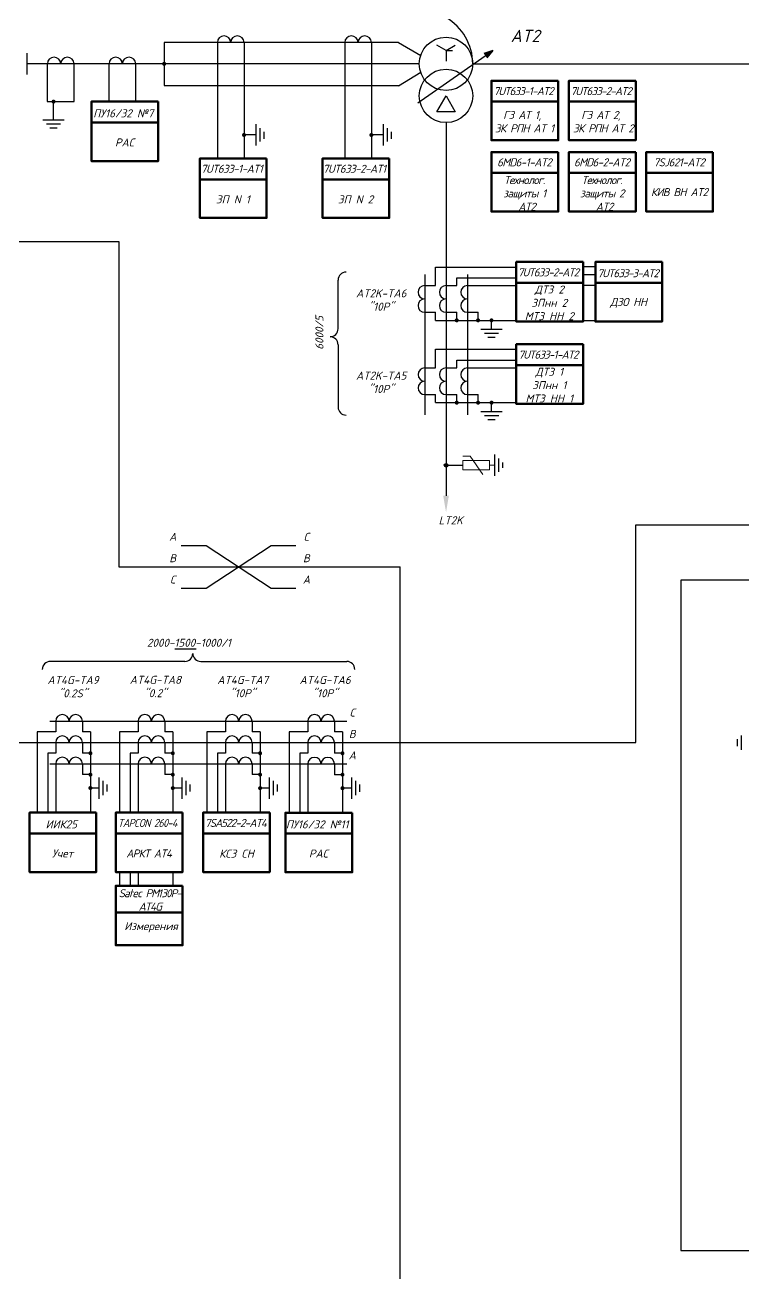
# Model space of a CAD drawing. Header units: millimetres. Extents: x -4534 to -456, y 3875 to 4716.
# Drawn here: x -3547.6 to -3372.8, y 4249.4 to 4553.4 of the extents above; entities that cross this region are included whole.
import ezdxf
from ezdxf.enums import TextEntityAlignment as Align

# ---------------------------------------------------------------- set-up
doc = ezdxf.new("R2010")
doc.units = ezdxf.units.MM
for name, color, linetype in [('Измерения АСУТП', 80, 'Continuous'), ('Корректировка 1', 5, 'Continuous'), ('РАС АСУТП', 50, 'Continuous')]:
    doc.layers.add(name, color=color, linetype=linetype)
doc.styles.add('ГОСТ 3.0', font='isocpeur.ttf', dxfattribs={"oblique": 15, "height": 3})
doc.styles.add('гост3', font='isocpeur.ttf', dxfattribs={"oblique": 15, "height": 3})

# ---------------------------------------------------------------- blocks, each defined once
blk = doc.blocks.new('Точка')
h = blk.add_hatch(color=256)
edge = h.paths.add_edge_path()
edge.add_arc((0, 0), 0.691, 0, 360)
blk.add_circle((0, 0), 0.691)

msp = doc.modelspace()

# ---------------------------------------------------------------- hatches: boundary and pattern name
msp.add_hatch(color=0).paths.add_polyline_path([(-3433.74, 4547.16), (-3435.2, 4545.39), (-3435.91, 4546.4)])

# ---------------------------------------------------------------- linework, layer by layer
at = {"color": 0, "ltscale": 0.25}
for p, q in [((-3513.7, 4549.1), (-3513.7, 4538.63)), ((-3456.7, 4549.1), (-3513.7, 4549.1)), ((-3456.7, 4549.1), (-3451.26, 4545.96)), ((-3547.09, 4546.5), (-3547.09, 4541.3)), ((-3456.7, 4538.57), (-3451.26, 4541.84)), ((-3456.7, 4538.57), (-3513.7, 4538.57)), ((-3538.04, 4530.2), (-3543.24, 4530.2)), ((-3538.91, 4529.23), (-3542.37, 4529.23)), ((-3539.77, 4528.25), (-3541.51, 4528.25)), ((-3489.39, 4525.61), (-3489.39, 4527.34)), ((-3458.39, 4525.61), (-3458.39, 4527.34)), ((-3471.37, 4479.39), (-3471.37, 4491.24)), ((-3442.51, 4491.81), (-3428.04, 4491.81)), ((-3447.7, 4481.43), (-3447.7, 4483.38)), ((-3447.7, 4481.43), (-3428.04, 4481.43)), ((-3442.51, 4481.43), (-3442.51, 4483.38)), ((-3437.3, 4481.43), (-3437.3, 4483.38)), ((-3431.43, 4479.18), (-3436.63, 4479.18)), ((-3432.3, 4478.21), (-3435.76, 4478.21)), ((-3471.37, 4475.49), (-3471.37, 4460.3)), ((-3433.16, 4477.23), (-3434.9, 4477.23)), ((-3442.5, 4471.76), (-3428.03, 4471.76)), ((-3447.69, 4461.38), (-3447.69, 4463.33)), ((-3442.5, 4461.38), (-3442.5, 4463.33)), ((-3437.29, 4461.38), (-3437.29, 4463.33)), ((-3447.69, 4461.38), (-3428.03, 4461.38)), ((-3431.42, 4459.13), (-3436.62, 4459.13)), ((-3432.29, 4458.16), (-3435.75, 4458.16)), ((-3433.15, 4457.18), (-3434.89, 4457.18)), ((-3508.68, 4398.36), (-3541.41, 4398.36)), ((-3504.78, 4398.36), (-3469.27, 4398.36)), ((-3541.57, 4383.78), (-3469.25, 4383.78)), ((-3531.65, 4381.19), (-3533.6, 4381.19)), ((-3531.65, 4381.19), (-3531.65, 4361.53)), ((-3511.6, 4381.18), (-3513.55, 4381.18)), ((-3511.6, 4381.18), (-3511.6, 4361.52)), ((-3490.35, 4381.18), (-3492.3, 4381.18)), ((-3490.35, 4381.18), (-3490.35, 4361.52)), ((-3470.3, 4381.17), (-3472.25, 4381.17)), ((-3470.3, 4381.17), (-3470.3, 4361.51)), ((-3374.28, 4379.43), (-3374.28, 4377.7)), ((-3373.31, 4380.3), (-3373.31, 4376.83)), ((-3542.03, 4375.99), (-3542.03, 4361.53)), ((-3531.65, 4375.99), (-3533.6, 4375.99)), ((-3521.98, 4375.99), (-3521.98, 4361.52)), ((-3511.6, 4375.99), (-3513.55, 4375.99)), ((-3500.73, 4375.99), (-3500.73, 4361.52)), ((-3490.35, 4375.99), (-3492.3, 4375.99)), ((-3480.68, 4375.98), (-3480.68, 4361.51)), ((-3470.3, 4375.98), (-3472.25, 4375.98)), ((-3541.57, 4373.38), (-3469.25, 4373.38)), ((-3531.65, 4370.79), (-3533.6, 4370.79)), ((-3529.54, 4364.92), (-3529.54, 4370.12)), ((-3528.56, 4365.78), (-3528.56, 4369.25)), ((-3527.59, 4366.65), (-3527.59, 4368.38)), ((-3511.6, 4370.78), (-3513.55, 4370.78)), ((-3509.35, 4364.91), (-3509.35, 4370.11)), ((-3508.38, 4365.77), (-3508.38, 4369.24)), ((-3507.4, 4366.65), (-3507.4, 4368.38)), ((-3490.35, 4370.78), (-3492.3, 4370.78)), ((-3488.1, 4364.91), (-3488.1, 4370.11)), ((-3487.13, 4365.77), (-3487.13, 4369.24)), ((-3486.15, 4366.64), (-3486.15, 4368.37)), ((-3470.3, 4370.77), (-3472.25, 4370.77)), ((-3468.05, 4364.9), (-3468.05, 4370.1)), ((-3467.08, 4365.76), (-3467.08, 4369.23)), ((-3466.1, 4366.63), (-3466.1, 4368.36))]:
    msp.add_line(p, q, dxfattribs=at)
at = {"color": 0}
for p, q in [((-3500.76, 4549.1), (-3500.76, 4547.93)), ((-3500.76, 4547.93), (-3500.76, 4520.85)), ((-3494.26, 4549.1), (-3494.26, 4547.93)), ((-3494.26, 4547.93), (-3494.26, 4520.85)), ((-3469.76, 4549.11), (-3469.76, 4546.51)), ((-3469.76, 4549.1), (-3469.76, 4547.93)), ((-3469.76, 4547.93), (-3469.76, 4520.85)), ((-3463.26, 4549.11), (-3463.26, 4546.51)), ((-3463.26, 4549.1), (-3463.26, 4547.93)), ((-3463.26, 4547.93), (-3463.26, 4520.85)), ((-3445.1, 4547.15), (-3447.35, 4548.45)), ((-3445.1, 4547.15), (-3442.85, 4548.45)), ((-3452, 4534.38), (-3433.74, 4547.16)), ((-3445.1, 4547.15), (-3445.1, 4544.55)), ((-3445.1, 4547.15), (-3443.54, 4547.15)), ((-3433.74, 4547.16), (-3435.91, 4546.4)), ((-3433.74, 4547.16), (-3435.2, 4545.39)), ((-3451.6, 4543.9), (-3547.09, 4543.9)), ((-3542.14, 4543.9), (-3542.14, 4534.7)), ((-3535.64, 4534.7), (-3535.64, 4543.9)), ((-3527.14, 4543.9), (-3527.14, 4534.7)), ((-3520.64, 4534.7), (-3520.64, 4543.9)), ((-3438.6, 4543.9), (-3313.4, 4543.9)), ((-3447.35, 4532.2), (-3445.1, 4536.1)), ((-3445.1, 4536.1), (-3442.85, 4532.2)), ((-3542.14, 4534.7), (-3535.64, 4534.7)), ((-3540.64, 4530.2), (-3540.64, 4534.7)), ((-3442.85, 4532.2), (-3447.35, 4532.2)), ((-3445.1, 4529.6), (-3445.1, 4438.72)), ((-3491.34, 4526.58), (-3494.26, 4526.58)), ((-3460.34, 4526.58), (-3463.26, 4526.58)), ((-3565.21, 4500.62), (-3524.72, 4500.62)), ((-3524.72, 4500.62), (-3524.72, 4421.39)), ((-3447.7, 4489.88), (-3447.7, 4494.42)), ((-3447.7, 4494.42), (-3428.04, 4494.42)), ((-3411.75, 4494.54), (-3408.75, 4494.54)), ((-3450.3, 4489.88), (-3447.7, 4489.88)), ((-3450.29, 4492.63), (-3450.29, 4458.4)), ((-3445.11, 4489.88), (-3442.51, 4489.88)), ((-3442.51, 4489.88), (-3442.51, 4491.81)), ((-3439.9, 4489.88), (-3428.04, 4489.88)), ((-3439.89, 4492.63), (-3439.89, 4458.4)), ((-3411.75, 4492.61), (-3408.75, 4492.61)), ((-3411.75, 4490), (-3408.75, 4490)), ((-3450.3, 4483.38), (-3447.7, 4483.38)), ((-3445.11, 4483.38), (-3442.51, 4483.38)), ((-3439.9, 4483.38), (-3437.3, 4483.38)), ((-3434.03, 4479.18), (-3434.03, 4481.43)), ((-3411.75, 4481.43), (-3408.75, 4481.43)), ((-3447.69, 4469.83), (-3447.69, 4474.37)), ((-3447.69, 4474.37), (-3428.03, 4474.37)), ((-3442.5, 4469.83), (-3442.5, 4471.76)), ((-3450.29, 4469.83), (-3447.69, 4469.83)), ((-3445.1, 4469.83), (-3442.5, 4469.83)), ((-3439.89, 4469.83), (-3428.03, 4469.83)), ((-3450.29, 4463.33), (-3447.69, 4463.33)), ((-3445.1, 4463.33), (-3442.5, 4463.33)), ((-3439.89, 4463.33), (-3437.29, 4463.33)), ((-3434.02, 4459.13), (-3434.02, 4461.38)), ((-3445.1, 4446.12), (-3441.01, 4446.12)), ((-3398.92, 4378.57), (-3398.92, 4431.66)), ((-3398.92, 4431.66), (-3352.71, 4431.66)), ((-3509.58, 4426.59), (-3503.52, 4426.59)), ((-3503.52, 4426.59), (-3487.69, 4416.19)), ((-3503.52, 4416.17), (-3487.69, 4426.57)), ((-3487.69, 4426.57), (-3481.63, 4426.57)), ((-3524.72, 4421.39), (-3456.24, 4421.39)), ((-3456.24, 4232.71), (-3456.24, 4421.39)), ((-3340.34, 4418.17), (-3387.93, 4418.17)), ((-3387.93, 4418.17), (-3387.93, 4254.91)), ((-3509.58, 4416.17), (-3503.52, 4416.17)), ((-3487.69, 4416.19), (-3481.63, 4416.19)), ((-3511.13, 4401.44), (-3505.91, 4401.44)), ((-3540.1, 4383.79), (-3540.1, 4381.19)), ((-3533.6, 4383.79), (-3533.6, 4381.19)), ((-3520.05, 4383.78), (-3520.05, 4381.18)), ((-3513.55, 4383.78), (-3513.55, 4381.18)), ((-3498.8, 4383.78), (-3498.8, 4381.18)), ((-3492.3, 4383.78), (-3492.3, 4381.18)), ((-3478.75, 4383.77), (-3478.75, 4381.17)), ((-3472.25, 4383.77), (-3472.25, 4381.17)), ((-3540.1, 4381.19), (-3544.64, 4381.19)), ((-3544.64, 4381.19), (-3544.64, 4361.53)), ((-3520.05, 4381.18), (-3524.59, 4381.18)), ((-3524.59, 4381.18), (-3524.59, 4361.52)), ((-3498.8, 4381.18), (-3503.34, 4381.18)), ((-3503.34, 4381.18), (-3503.34, 4361.52)), ((-3478.75, 4381.17), (-3483.29, 4381.17)), ((-3483.29, 4381.17), (-3483.29, 4361.51)), ((-3608.07, 4378.57), (-3468.27, 4378.57)), ((-3540.1, 4378.59), (-3540.1, 4375.99)), ((-3533.6, 4378.59), (-3533.6, 4375.99)), ((-3520.05, 4378.59), (-3520.05, 4375.99)), ((-3513.55, 4378.59), (-3513.55, 4375.99)), ((-3498.8, 4378.59), (-3498.8, 4375.99)), ((-3492.3, 4378.59), (-3492.3, 4375.99)), ((-3478.75, 4378.58), (-3478.75, 4375.98)), ((-3472.25, 4378.58), (-3472.25, 4375.98)), ((-3468.27, 4378.57), (-3398.92, 4378.57)), ((-3540.1, 4375.99), (-3542.03, 4375.99)), ((-3520.05, 4375.99), (-3521.98, 4375.99)), ((-3498.8, 4375.99), (-3500.73, 4375.99)), ((-3478.75, 4375.98), (-3480.68, 4375.98)), ((-3540.1, 4373.39), (-3540.1, 4361.53)), ((-3533.6, 4373.39), (-3533.6, 4370.79)), ((-3520.05, 4373.38), (-3520.05, 4361.52)), ((-3513.55, 4373.38), (-3513.55, 4370.78)), ((-3498.8, 4373.38), (-3498.8, 4361.52)), ((-3492.3, 4373.38), (-3492.3, 4370.78)), ((-3478.75, 4373.37), (-3478.75, 4361.51)), ((-3472.25, 4373.37), (-3472.25, 4370.77)), ((-3529.54, 4367.52), (-3531.65, 4367.52)), ((-3509.35, 4367.51), (-3511.6, 4367.51)), ((-3488.1, 4367.51), (-3490.35, 4367.51)), ((-3468.05, 4367.5), (-3470.3, 4367.5)), ((-3387.93, 4254.91), (-3064.77, 4254.91))]:
    msp.add_line(p, q, dxfattribs=at)
at = {"color": 0, "lineweight": 25, "ltscale": 0.25}
for p, q in [((-3491.34, 4523.98), (-3491.34, 4529.18)), ((-3490.36, 4524.95), (-3490.36, 4528.2)), ((-3460.34, 4523.98), (-3460.34, 4529.18)), ((-3459.36, 4524.95), (-3459.36, 4528.2)), ((-3433.34, 4448.72), (-3433.34, 4443.52)), ((-3432.37, 4447.75), (-3432.37, 4444.5)), ((-3431.39, 4446.77), (-3431.39, 4445.47))]:
    msp.add_line(p, q, dxfattribs=at)
at = {"color": 0, "lineweight": 18}
for p, q in [((-3439.22, 4448.33), (-3440.99, 4448.33)), ((-3439.22, 4448.33), (-3440.99, 4448.33)), ((-3436.18, 4443.87), (-3439.22, 4448.33)), ((-3434.52, 4447.26), (-3441.01, 4447.26)), ((-3441.01, 4444.99), (-3441.01, 4447.26)), ((-3434.52, 4444.99), (-3441.01, 4444.99)), ((-3434.52, 4444.99), (-3434.52, 4447.26)), ((-3434.52, 4446.12), (-3433.34, 4446.12))]:
    msp.add_line(p, q, dxfattribs=at)
at = {"color": 0, "ltscale": 0.25, "const_width": 0.487}
for points in [[(-3513.95, 4543.9, -1), (-3513.46, 4543.9, -1)], [(-3540.88, 4534.7, -1), (-3540.39, 4534.7, -1)], [(-3494.51, 4526.58, -1), (-3494.02, 4526.58, -1)], [(-3463.51, 4526.58, -1), (-3463.02, 4526.58, -1)], [(-3442.75, 4481.43, -1), (-3442.26, 4481.43, -1)], [(-3437.55, 4481.43, -1), (-3437.06, 4481.43, -1)], [(-3434.27, 4481.43, -1), (-3433.79, 4481.43, -1)], [(-3442.74, 4461.38, -1), (-3442.25, 4461.38, -1)], [(-3437.54, 4461.38, -1), (-3437.05, 4461.38, -1)], [(-3434.26, 4461.38, -1), (-3433.78, 4461.38, -1)], [(-3531.65, 4376.24, 1), (-3531.65, 4375.75, 1)], [(-3511.6, 4376.23, 1), (-3511.6, 4375.74, 1)], [(-3490.35, 4376.23, 1), (-3490.35, 4375.74, 1)], [(-3470.3, 4376.22, 1), (-3470.3, 4375.73, 1)], [(-3531.65, 4371.03, 1), (-3531.65, 4370.54, 1)], [(-3511.6, 4371.02, 1), (-3511.6, 4370.54, 1)], [(-3490.35, 4371.02, 1), (-3490.35, 4370.54, 1)], [(-3470.3, 4371.01, 1), (-3470.3, 4370.53, 1)], [(-3531.65, 4367.76, 1), (-3531.65, 4367.27, 1)], [(-3511.6, 4367.75, 1), (-3511.6, 4367.26, 1)], [(-3490.35, 4367.75, 1), (-3490.35, 4367.26, 1)], [(-3470.3, 4367.74, 1), (-3470.3, 4367.25, 1)]]:
    msp.add_lwpolyline(points, format="xyb", close=True, dxfattribs=at)
at = {"color": 0, "lineweight": 50, "ltscale": 0.25}
for points in [[(-3417.8, 4539.77), (-3434.05, 4539.77), (-3434.05, 4534.69), (-3417.8, 4534.69)], [(-3398.93, 4539.77), (-3415.18, 4539.77), (-3415.18, 4534.69), (-3398.93, 4534.69)], [(-3417.8, 4534.69), (-3434.05, 4534.69), (-3434.05, 4525.28), (-3417.8, 4525.28)], [(-3398.93, 4534.69), (-3415.18, 4534.69), (-3415.18, 4525.28), (-3398.93, 4525.28)], [(-3488.76, 4520.85), (-3505.01, 4520.85), (-3505.01, 4515.77), (-3488.76, 4515.77)], [(-3458.91, 4520.85), (-3475.16, 4520.85), (-3475.16, 4515.77), (-3458.91, 4515.77)], [(-3417.8, 4522.42), (-3434.05, 4522.42), (-3434.05, 4517.34), (-3417.8, 4517.34)], [(-3398.93, 4522.42), (-3415.18, 4522.42), (-3415.18, 4517.34), (-3398.93, 4517.34)], [(-3380.14, 4522.42), (-3396.39, 4522.42), (-3396.39, 4517.34), (-3380.14, 4517.34)], [(-3417.8, 4517.34), (-3434.05, 4517.34), (-3434.05, 4507.93), (-3417.8, 4507.93)], [(-3398.93, 4517.34), (-3415.18, 4517.34), (-3415.18, 4507.93), (-3398.93, 4507.93)], [(-3380.14, 4517.34), (-3396.39, 4517.34), (-3396.39, 4507.93), (-3380.14, 4507.93)], [(-3488.76, 4515.77), (-3505.01, 4515.77), (-3505.01, 4506.36), (-3488.76, 4506.36)], [(-3458.91, 4515.77), (-3475.16, 4515.77), (-3475.16, 4506.36), (-3458.91, 4506.36)], [(-3411.75, 4495.64), (-3428, 4495.64), (-3428, 4490.56), (-3411.75, 4490.56)], [(-3392.5, 4495.64), (-3408.75, 4495.64), (-3408.75, 4490.56), (-3392.5, 4490.56)], [(-3411.75, 4490.56), (-3428, 4490.56), (-3428, 4481.14), (-3411.75, 4481.14)], [(-3392.5, 4490.56), (-3408.75, 4490.56), (-3408.75, 4481.14), (-3392.5, 4481.14)], [(-3411.75, 4475.59), (-3428, 4475.59), (-3428, 4470.51), (-3411.75, 4470.51)], [(-3411.75, 4470.51), (-3428, 4470.51), (-3428, 4461.09), (-3411.75, 4461.09)], [(-3530.22, 4361.53), (-3546.47, 4361.53), (-3546.47, 4356.45), (-3530.22, 4356.45)], [(-3509.24, 4361.52), (-3525.49, 4361.52), (-3525.49, 4356.44), (-3509.24, 4356.44)], [(-3487.99, 4361.52), (-3504.24, 4361.52), (-3504.24, 4356.44), (-3487.99, 4356.44)], [(-3530.22, 4356.45), (-3546.47, 4356.45), (-3546.47, 4347.04), (-3530.22, 4347.04)], [(-3509.24, 4356.44), (-3525.49, 4356.44), (-3525.49, 4347.03), (-3509.24, 4347.03)], [(-3487.99, 4356.44), (-3504.24, 4356.44), (-3504.24, 4347.03), (-3487.99, 4347.03)]]:
    msp.add_lwpolyline(points, close=True, dxfattribs=at)
at = {"color": 0}
for centre in [(-3445.1, 4543.9), (-3445.1, 4536.1)]:
    msp.add_circle(centre, 6.5, dxfattribs=at)
for centre, radius, start, end in [((-3451.6, 4543.9), 13, 0, 60), ((-3499.14, 4549.1), 1.62, 0, 180), ((-3495.89, 4549.1), 1.62, 0, 180), ((-3468.14, 4549.1), 1.62, 0, 180), ((-3464.89, 4549.1), 1.62, 0, 180), ((-3540.51, 4543.9), 1.62, 0, 180), ((-3537.26, 4543.9), 1.62, 0, 180), ((-3525.51, 4543.9), 1.62, 0, 180), ((-3522.26, 4543.9), 1.62, 0, 180), ((-3450.3, 4488.26), 1.62, 90, 270), ((-3445.11, 4488.26), 1.62, 90, 270), ((-3439.9, 4488.26), 1.62, 90, 270), ((-3450.3, 4485.01), 1.62, 90, 270), ((-3445.11, 4485.01), 1.62, 90, 270), ((-3439.9, 4485.01), 1.62, 90, 270), ((-3450.29, 4468.21), 1.62, 90, 270), ((-3445.1, 4468.21), 1.62, 90, 270), ((-3439.89, 4468.21), 1.62, 90, 270), ((-3450.29, 4464.96), 1.62, 90, 270), ((-3445.1, 4464.96), 1.62, 90, 270), ((-3439.89, 4464.96), 1.62, 90, 270), ((-3538.48, 4383.79), 1.62, 0, 180), ((-3535.23, 4383.79), 1.62, 0, 180), ((-3518.43, 4383.78), 1.62, 0, 180), ((-3515.18, 4383.78), 1.62, 0, 180), ((-3497.18, 4383.78), 1.62, 0, 180), ((-3493.93, 4383.78), 1.62, 0, 180), ((-3477.13, 4383.77), 1.62, 0, 180), ((-3473.88, 4383.77), 1.62, 0, 180), ((-3538.48, 4378.59), 1.62, 0, 180), ((-3535.23, 4378.59), 1.62, 0, 180), ((-3518.43, 4378.59), 1.62, 0, 180), ((-3515.18, 4378.59), 1.62, 0, 180), ((-3497.18, 4378.59), 1.62, 0, 180), ((-3493.93, 4378.59), 1.62, 0, 180), ((-3477.13, 4378.58), 1.62, 0, 180), ((-3473.88, 4378.58), 1.62, 0, 180), ((-3538.48, 4373.39), 1.62, 0, 180), ((-3535.23, 4373.39), 1.62, 0, 180), ((-3518.43, 4373.38), 1.62, 0, 180), ((-3515.18, 4373.38), 1.62, 0, 180), ((-3497.18, 4373.38), 1.62, 0, 180), ((-3493.93, 4373.38), 1.62, 0, 180), ((-3477.13, 4373.37), 1.62, 0, 180), ((-3473.88, 4373.37), 1.62, 0, 180)]:
    msp.add_arc(centre, radius, start, end, dxfattribs=at)
at = {"color": 0, "ltscale": 0.25}
for centre, start, end in [((-3469.42, 4491.24), 90, 180), ((-3473.32, 4479.39), 270, 0), ((-3473.32, 4475.49), 0, 90), ((-3469.42, 4460.3), 180, 270), ((-3508.68, 4400.31), 270, 0), ((-3504.78, 4400.31), 180, 270), ((-3541.41, 4396.41), 90, 180), ((-3469.27, 4396.41), 0, 90)]:
    msp.add_arc(centre, 1.95, start, end, dxfattribs=at)
at = {"color": 0, "lineweight": 25}
msp.add_solid([(-3445.1, 4434.68), (-3445.79, 4438.72), (-3444.41, 4438.72)], dxfattribs=at)
at = {"layer": 'Измерения АСУТП', "color": 0}
for p, q in [((-3524.59, 4347.03), (-3524.59, 4343.73)), ((-3521.98, 4347.03), (-3521.98, 4343.73)), ((-3520.05, 4347.03), (-3520.05, 4343.73)), ((-3511.6, 4347.03), (-3511.6, 4343.73))]:
    msp.add_line(p, q, dxfattribs=at)
at = {"layer": 'Измерения АСУТП', "color": 0, "lineweight": 50, "ltscale": 0.25}
for points in [[(-3509.24, 4343.73), (-3525.49, 4343.73), (-3525.49, 4337.22), (-3509.24, 4337.22)], [(-3509.24, 4337.22), (-3525.49, 4337.22), (-3525.49, 4329.24), (-3509.24, 4329.24)]]:
    msp.add_lwpolyline(points, close=True, dxfattribs=at)
at = {"layer": 'РАС АСУТП', "color": 0, "lineweight": 50, "ltscale": 0.25}
for points in [[(-3515.14, 4534.7), (-3531.39, 4534.7), (-3531.39, 4529.62), (-3515.14, 4529.62)], [(-3515.14, 4529.62), (-3531.39, 4529.62), (-3531.39, 4520.21), (-3515.14, 4520.21)], [(-3467.94, 4361.51), (-3484.19, 4361.51), (-3484.19, 4356.43), (-3467.94, 4356.43)], [(-3467.94, 4356.43), (-3484.19, 4356.43), (-3484.19, 4347.02), (-3467.94, 4347.02)]]:
    msp.add_lwpolyline(points, close=True, dxfattribs=at)

# ---------------------------------------------------------------- block references
at = {"color": 0, "xscale": 0.65, "yscale": 0.65, "zscale": 0.65, "rotation": 180}
msp.add_blockref('Точка', (-3445.1, 4446.12), dxfattribs=at)

# ---------------------------------------------------------------- texts
at = {"color": 0, "oblique": 15}
for s, height, style, p in [('AT2 ', 3, 'гост3', (-3424.87, 4550.7)), ('A', 1.95, 'ГОСТ 3.0', (-3511.63, 4428.7)), ('С', 1.95, 'ГОСТ 3.0', (-3479.08, 4428.7)), ('B', 1.95, 'ГОСТ 3.0', (-3511.63, 4423.49)), ('B', 1.95, 'ГОСТ 3.0', (-3479.08, 4423.49)), ('C', 1.95, 'ГОСТ 3.0', (-3511.63, 4418.3)), ('A', 1.95, 'ГОСТ 3.0', (-3479.08, 4418.3)), ('2000-1500-1000/1', 1.95, 'ГОСТ 3.0', (-3507.67, 4402.9)), ('C', 1.95, 'ГОСТ 3.0', (-3467.92, 4385.89)), ('B', 1.95, 'ГОСТ 3.0', (-3467.92, 4380.68)), ('A', 1.95, 'ГОСТ 3.0', (-3467.92, 4375.49))]:
    msp.add_text(s, height=height, dxfattribs=dict(at, style=style)).set_placement(p, align=Align.MIDDLE_CENTER)
at = {"color": 0, "style": 'ГОСТ 3.0', "oblique": 15}
msp.add_text('6000/5', height=1.95, rotation=90, dxfattribs=at).set_placement((-3475.92, 4478.38), align=Align.MIDDLE_CENTER)
at = {"color": 0, "lineweight": 18, "style": 'ГОСТ 3.0', "oblique": 15}
msp.add_text('LT2K', height=1.95, dxfattribs=at).set_placement((-3446.9, 4431.75))
at = {"color": 0, "lineweight": 30, "char_height": 1.95, "attachment_point": 5, "style": 'ГОСТ 3.0'}
for s, insert in [('{\\T0.85;7UT633-1-AT2}', (-3426.32, 4537.25)), ('{\\T0.85;7UT633-2-AT2}', (-3407.45, 4537.25)), ('{\\T0.9;7UT633-1-AT1}', (-3497.28, 4518.34)), ('{\\T0.9;7UT633-2-AT1}', (-3467.43, 4518.34)), ('{\\T0.85;7UT633-2-AT2}', (-3420.28, 4493.12)), ('{\\T0.85;7UT633-3-AT2}', (-3400.89, 4492.9)), ('{\\T0.85;7UT633-1-AT2}', (-3420.28, 4473.07)), ('{\\W0.9;\\T0.9;TAPCON 260-4}', (-3517.82, 4359)), ('{\\T0.85;7SA522-2-AT4}', (-3496.36, 4359))]:
    msp.add_mtext(s, dxfattribs=dict(at, insert=insert))
at = {"color": 0, "char_height": 1.95, "attachment_point": 5, "style": 'ГОСТ 3.0'}
for s, insert in [('{\\T0.9;\\C0;ГЗ AT 1,\\P ЗК РПН AT 1}', (-3426.6, 4529.82)), ('{\\T0.9;\\C0;ГЗ AT 2,\\P ЗК РПН AT 2}', (-3407.43, 4529.82)), ('{\\T0.9;6MD6-1-\\C256;AT2}', (-3426.08, 4519.91)), ('{\\T0.9;6MD6-2-\\C256;AT2}', (-3407.21, 4519.91)), ('{\\T0.9;\\C0;7SJ621-AT2}', (-3388.42, 4519.91)), ('{\\T0.9;Технолог.\\Pзащиты 1\\P AT2}', (-3426.01, 4512.35)), ('{\\T0.9;Технолог.\\Pзащиты 2\\P AT2}', (-3407.14, 4512.35)), ('ЗП N 1 ', (-3496.97, 4510.9)), ('ЗП N 2 ', (-3467.12, 4510.9)), ('{\\T0.9;\\C0;КИВ ВН AT2}', (-3388.35, 4512.65)), ('ДТЗ 2\\PЗПнн 2\\P{\\C256;МТЗ НН 2}', (-3419.97, 4485.69)), ('{\\T0.95;\\C0;ДЗО НН}', (-3400.72, 4485.69)), ('ДТЗ 1\\PЗПнн 1\\P{\\C256;МТЗ НН 1}', (-3419.97, 4465.64)), ('{\\C0;КСЗ СН}', (-3496.09, 4351.54))]:
    msp.add_mtext(s, dxfattribs=dict(at, insert=insert))
at = {"color": 0, "ltscale": 2, "char_height": 1.95, "width": 21.6953, "attachment_point": 5, "style": 'ГОСТ 3.0'}
for s, insert in [('{\\C256;AT2K-TA6\\P}"10P"', (-3460.87, 4486.39)), ('AT2K-TA5{\\C1;\\P}"10P"', (-3460.88, 4466.34)), ('AT4G-TA9\\P"0.2S"', (-3535.88, 4392.2)), ('AT4G-TA8\\P"0.2"', (-3515.83, 4392.24)), ('AT4G-TA7\\P"10P"', (-3494.58, 4392.23)), ('AT4G-TA6\\P"10P"', (-3474.53, 4392.22))]:
    msp.add_mtext(s, dxfattribs=dict(at, insert=insert))
at = {"color": 0, "lineweight": 50, "ltscale": 0.25, "char_height": 1.95, "attachment_point": 5, "style": 'ГОСТ 3.0'}
for s, insert in [('ИИК25', (-3538.73, 4358.68)), ('Учет', (-3538.42, 4351.58))]:
    msp.add_mtext(s, dxfattribs=dict(at, insert=insert))
at = {"layer": 'Измерения АСУТП', "color": 0, "lineweight": 30, "insert": (-3517.2, 4340.26), "char_height": 1.95, "attachment_point": 5, "style": 'ГОСТ 3.0'}
msp.add_mtext('{\\T0.85;Satec PM130P-\\PAT4G}', dxfattribs=at)
at = {"layer": 'Измерения АСУТП', "color": 0, "insert": (-3516.89, 4333.62), "char_height": 1.95, "attachment_point": 5, "style": 'ГОСТ 3.0'}
msp.add_mtext('Измерения', dxfattribs=at)
at = {"layer": 'Корректировка 1', "color": 0, "insert": (-3517.45, 4351.57), "char_height": 1.95, "attachment_point": 5, "style": 'ГОСТ 3.0'}
msp.add_mtext('{\\T0.9;\\C0;АРКТ AT4}', dxfattribs=at)
at = {"layer": 'РАС АСУТП', "color": 0, "lineweight": 30, "char_height": 1.95, "attachment_point": 5, "style": 'ГОСТ 3.0'}
for s, insert in [('ПУ16/32 №7', (-3523.65, 4531.85)), ('ПУ16/32 №11', (-3476.45, 4358.66))]:
    msp.add_mtext(s, dxfattribs=dict(at, insert=insert))
at = {"layer": 'РАС АСУТП', "color": 0, "char_height": 1.95, "attachment_point": 5, "style": 'ГОСТ 3.0'}
for insert in [(-3523.34, 4524.75), (-3476.14, 4351.56)]:
    msp.add_mtext('РАС', dxfattribs=dict(at, insert=insert))

doc.saveas('drawing.dxf')
